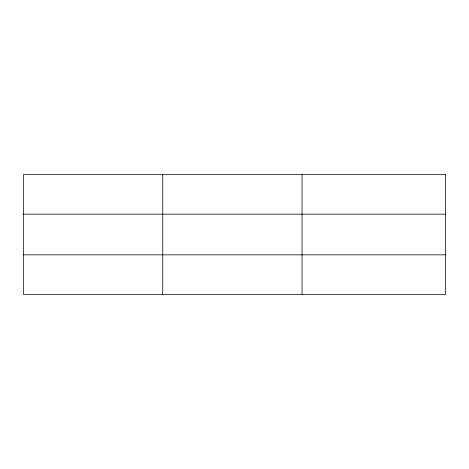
<?xml version="1.0" encoding="UTF-8"?>
<svg xmlns="http://www.w3.org/2000/svg" width="469" height="469" viewBox="0 0 469 469"><rect width="100%" height="100%" fill="white"/><g stroke="black" fill="none" stroke-linecap="round" stroke-linejoin="round"><path stroke-width="0.7" d="M162.743 174.667L162.743 294.333M302.036 174.667L302.036 294.333M23.45 214.157L445.55 214.157M23.45 254.843L445.55 254.843M445.55 174.667L445.55 294.333L23.45 294.333L23.45 174.667L445.55 174.667"/></g></svg>
